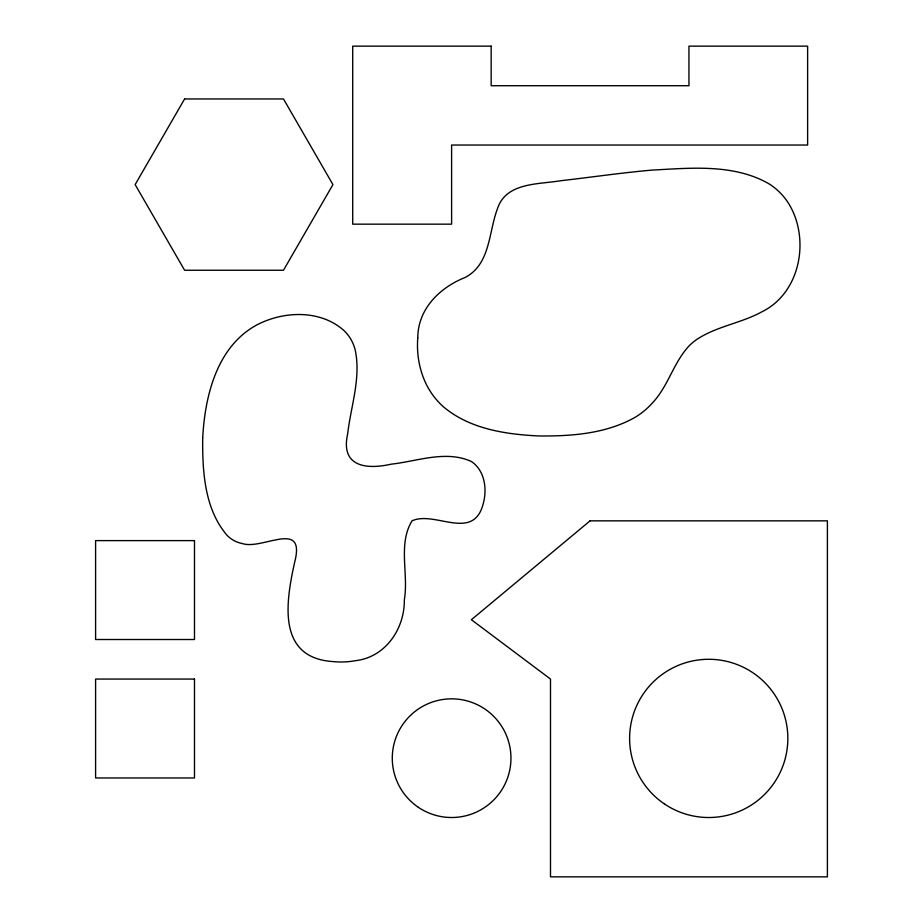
<?xml version="1.0" encoding="UTF-8"?>
<svg xmlns="http://www.w3.org/2000/svg" width="923" height="923" viewBox="0 0 923 923"><rect width="100%" height="100%" fill="white"/><g stroke="black" fill="none" stroke-linecap="round" stroke-linejoin="round"><path stroke-width="1.38" d="M202.691 437.94C202.391 471.341 204.398 509.023 227.22 535.525A28.913 28.913 0 0 0 242.299 543.543C262.409 550.385 306.148 518.541 294.61 562.453C285.922 601.727 276.542 658.087 333.318 661.606A78.824 78.824 0 0 0 355.597 660.66C385.549 657.211 404.724 628.701 404.332 599.869C408.785 574.048 397.721 544.051 412.05 520.837C434.364 510.465 472.38 541.166 482.752 505.377C487.471 490.425 485.302 470.868 471.388 461.5C445.913 449.905 417.45 461.258 391.202 464.177C365.981 469.853 340.252 466.6 347.671 433.833C350.867 405.993 361.181 377.992 355.17 349.84A40.151 40.151 0 0 0 344.429 330.988C320.904 309.413 283.719 310.797 256.756 324.965C216.847 346.633 204.929 395.921 202.691 437.94M417.773 337.98C416.469 354.547 419.55 371.507 427.291 386.252A74.728 74.728 0 0 0 443.225 406.628C469.392 428.872 505.216 434.318 538.444 435.944C571.475 436.325 606.388 433.787 635.624 417.023A75.398 75.398 0 0 0 652.63 402.728C668.137 386.218 673.421 362.947 688.685 346.321A53.88 53.88 0 0 1 696.161 339.872C716.179 326.269 741.088 323.327 762.098 311.697C801.014 292.499 810.406 237.73 788.138 202.714A63.306 63.306 0 0 0 769.505 184.115C734.212 163.544 691.027 168.032 651.95 170.109C621.364 172.786 590.985 177.297 560.492 180.758C538.432 184.496 506.185 182.293 497.543 208.483C488.532 231.892 490.632 264.14 465.169 277.465C439.729 287.503 417.819 308.986 417.773 337.98M184.6 98.957L135.15 184.6L184.6 270.243L283.488 270.243L332.938 184.6L283.488 98.957L184.6 98.957M590.062 520.837L471.388 619.725L550.5 679.063L550.5 876.85L827.4 876.85L827.4 520.837L590.062 520.837M491.163 46.15L352.713 46.15L352.713 224.162L451.612 224.162L451.612 145.038L807.625 145.038L807.625 46.15L688.95 46.15L688.95 85.712L491.163 85.712L491.163 46.15M194.488 540.613L95.6 540.613L95.6 639.512L194.488 639.512L194.488 540.613M194.488 679.063L95.6 679.063L95.6 777.962L194.488 777.962L194.488 679.063M664.387 803.921A79.113 79.113 0 0 0 787.642 744.042A79.113 79.113 0 0 0 674.159 667.237A79.113 79.113 0 0 0 664.387 803.921M418.35 807.313A59.337 59.337 0 0 0 510.8 762.41A59.337 59.337 0 0 0 425.688 704.803A59.337 59.337 0 0 0 418.35 807.313"/></g></svg>
